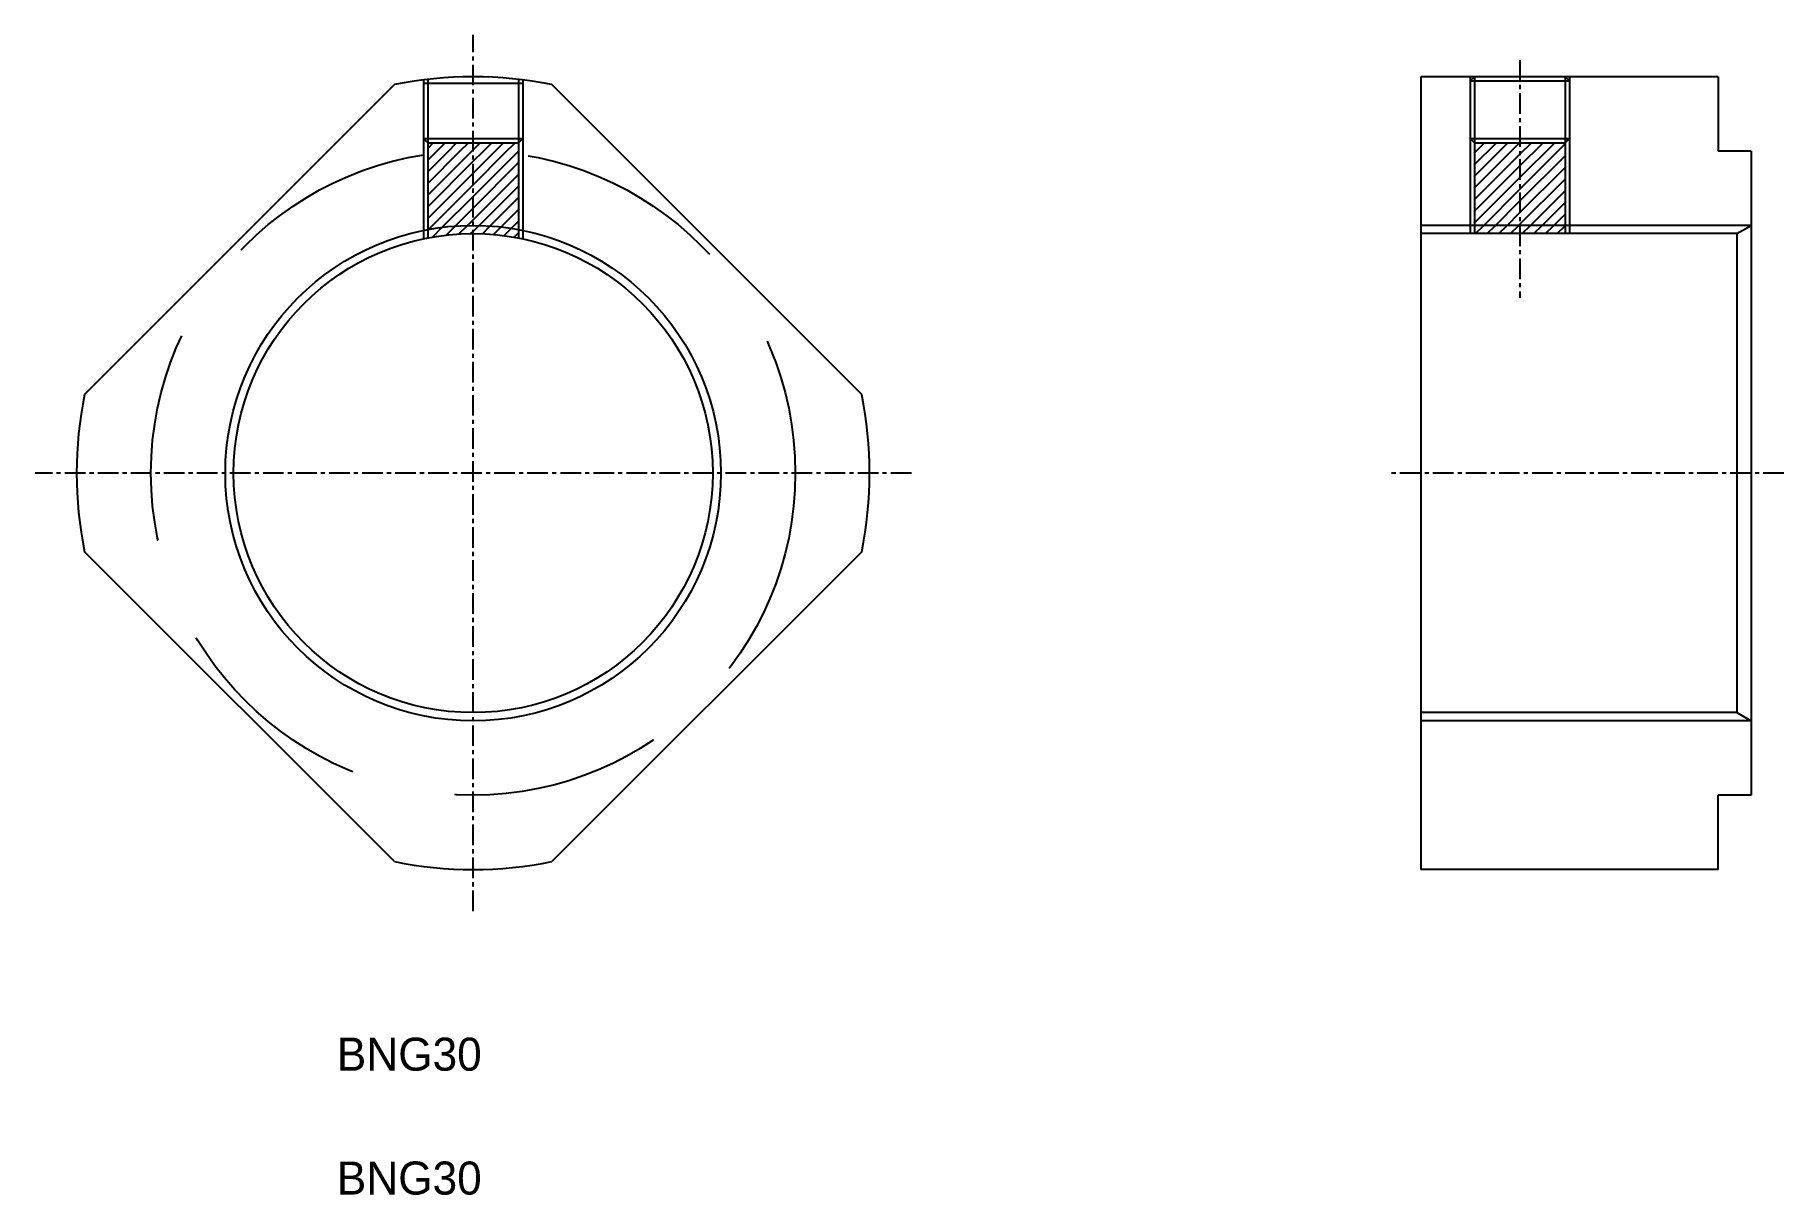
# Model space of a CAD drawing. Extents: x 104 to 210, y 82 to 153.
import ezdxf

# ---------------------------------------------------------------- set-up
doc = ezdxf.new("R2010")
doc.units = 0
doc.linetypes.add('CENTER', pattern=[2, 1.25, -0.25, 0.25, -0.25])
doc.linetypes.add('DASHED', pattern=[19.05, 12.7, -6.35])
doc.layers.get('0').update_dxf_attribs({"linetype": 'CONTINUOUS'})
doc.layers.add('CENTER', color=1, linetype='CENTER')

# ---------------------------------------------------------------- blocks, each defined once
blk = doc.blocks.new('*X27')
at = {"color": 0}
for p, q in [((37.23, 68.34), (37.57, 68.68)), ((37.23, 65.51), (39.9, 68.18)), ((37.23, 66.22), (39.17, 68.17)), ((37.23, 66.93), (38.42, 68.12)), ((37.23, 67.63), (37.64, 68.04)), ((37.64, 68.04), (38.28, 68.68)), ((38.42, 68.12), (38.98, 68.68)), ((39.17, 68.17), (39.69, 68.68)), ((39.9, 68.18), (39.98, 68.26)), ((39.98, 68.26), (40.4, 68.68)), ((39.98, 67.56), (40.6, 68.17)), ((39.98, 66.85), (41.27, 68.14)), ((39.98, 66.14), (41.92, 68.09)), ((39.98, 65.43), (42.56, 68.01)), ((40.6, 68.17), (41.11, 68.68)), ((41.27, 68.14), (41.81, 68.68)), ((41.92, 68.09), (42.52, 68.68)), ((42.56, 68.01), (42.73, 68.18)), ((37.23, 64.81), (39.98, 67.56)), ((37.23, 64.1), (39.98, 66.85)), ((39.98, 64.73), (42.73, 67.48)), ((39.98, 64.02), (42.73, 66.77)), ((37.27, 63.44), (39.98, 66.14)), ((40.34, 63.68), (42.73, 66.06)), ((38.11, 63.57), (39.98, 65.43)), ((38.89, 63.64), (39.98, 64.73)), ((41.02, 63.65), (42.73, 65.36)), ((41.67, 63.59), (42.73, 64.65)), ((37.52, 62.97), (38.11, 63.57)), ((38.34, 63.09), (38.89, 63.64)), ((39.12, 63.16), (39.64, 63.68)), ((39.64, 63.68), (39.98, 64.02)), ((39.98, 63.31), (40.34, 63.68)), ((40.54, 63.17), (41.02, 63.65)), ((41.21, 63.13), (41.67, 63.59)), ((42.29, 63.5), (42.73, 63.94)), ((37.23, 63.39), (37.27, 63.44)), ((39.85, 63.18), (39.98, 63.31)), ((41.85, 63.06), (42.29, 63.5)), ((42.46, 62.97), (42.73, 63.23))]:
    blk.add_line(p, q, dxfattribs=at)
blk = doc.blocks.new('*X26')
at = {"color": 0}
for p, q in [((100.58, 65.93), (103.33, 68.68)), ((100.58, 66.64), (102.62, 68.68)), ((100.58, 67.35), (101.92, 68.68)), ((100.58, 68.06), (101.21, 68.68)), ((100.58, 65.23), (103.33, 67.98)), ((103.33, 66.56), (105.45, 68.68)), ((103.33, 67.27), (104.75, 68.68)), ((103.33, 67.98), (104.04, 68.68)), ((103.33, 65.86), (106.08, 68.61)), ((103.33, 65.15), (106.08, 67.9)), ((100.58, 64.52), (103.33, 67.27)), ((103.33, 64.44), (106.08, 67.19)), ((100.58, 63.81), (103.33, 66.56)), ((101.16, 63.68), (103.33, 65.86)), ((103.33, 63.73), (106.08, 66.48)), ((103.99, 63.68), (106.08, 65.78)), ((101.87, 63.68), (103.33, 65.15)), ((104.69, 63.68), (106.08, 65.07)), ((100.66, 63.18), (101.16, 63.68)), ((101.37, 63.18), (101.87, 63.68)), ((102.07, 63.18), (102.57, 63.68)), ((102.57, 63.68), (103.33, 64.44)), ((102.78, 63.18), (103.28, 63.68)), ((103.28, 63.68), (103.33, 63.73)), ((103.49, 63.18), (103.99, 63.68)), ((104.19, 63.18), (104.69, 63.68)), ((104.9, 63.18), (105.4, 63.68)), ((105.4, 63.68), (106.08, 64.36)), ((105.61, 63.18), (106.08, 63.66))]:
    blk.add_line(p, q, dxfattribs=at)

msp = doc.modelspace()

# ---------------------------------------------------------------- linework, layer by layer
for p, q in [((125.96, 149.57), (107.2, 130.81)), ((154.24, 130.81), (135.48, 149.57)), ((188.08, 150.04), (188.08, 102.04)), ((206.08, 150.04), (188.08, 150.04)), ((191.08, 150.04), (191.08, 140.54)), ((191.08, 149.79), (191.33, 150.04)), ((197.08, 149.79), (196.83, 150.04)), ((197.08, 150.04), (197.08, 140.54)), ((206.08, 150.04), (206.08, 145.54)), ((191.33, 146.04), (191.08, 146.29)), ((196.83, 146.04), (197.08, 146.29)), ((191.33, 146.04), (196.83, 146.04)), ((208.08, 145.54), (206.08, 145.54)), ((208.08, 145.54), (208.08, 106.54)), ((207.21, 140.54), (208.08, 141.04)), ((207.21, 140.54), (188.08, 140.54)), ((207.21, 140.54), (207.21, 111.54)), ((188.08, 138.04), (188.08, 138.04)), ((188.08, 126.04), (188.08, 126.04)), ((125.96, 102.52), (107.2, 121.28)), ((154.24, 121.28), (135.48, 102.52)), ((207.21, 111.54), (188.08, 111.54)), ((207.21, 111.54), (208.08, 111.04)), ((206.08, 102.04), (206.08, 106.54)), ((208.08, 106.54), (206.08, 106.54)), ((206.08, 102.04), (188.08, 102.04))]:
    msp.add_line(p, q)
at = {"color": 3, "linetype": 'DASHED'}
for p, q in [((127.72, 149.86), (127.72, 140.23)), ((127.72, 149.65), (133.72, 149.65)), ((127.97, 149.89), (127.97, 140.28)), ((133.47, 149.89), (133.47, 140.28)), ((133.72, 149.86), (133.72, 140.23))]:
    msp.add_line(p, q, dxfattribs=at)
at = {"color": 3}
for p, q in [((191.08, 149.79), (197.08, 149.79)), ((191.33, 150.04), (191.33, 140.54)), ((196.83, 150.04), (196.83, 140.54)), ((127.97, 146.04), (127.72, 146.29)), ((127.72, 146.29), (133.72, 146.29)), ((133.47, 146.04), (133.72, 146.29)), ((191.08, 146.29), (197.08, 146.29)), ((127.97, 146.04), (133.47, 146.04)), ((208.08, 141.04), (188.08, 141.04)), ((208.08, 111.04), (188.08, 111.04))]:
    msp.add_line(p, q, dxfattribs=at)
at = {"color": 3, "linetype": 'DASHED'}
msp.add_circle((130.72, 126.04), 19.5, dxfattribs=at)
at = {"color": 3}
msp.add_circle((130.72, 126.04), 15, dxfattribs=at)
msp.add_circle((130.72, 126.04), 14.5)
for start, end in [(78.5573, 101.4427), (168.5573, 191.4427), (348.5573, 11.4427), (258.5573, 281.4427)]:
    msp.add_arc((130.72, 126.04), 24, start, end)
at = {"layer": 'CENTER', "color": 1, "linetype": 'CENTER'}
for p, q in [((130.72, 99.52), (130.72, 152.57)), ((194.08, 151.04), (194.08, 136.66)), ((157.25, 126.04), (104.2, 126.04)), ((210.07, 126.04), (186.08, 126.04))]:
    msp.add_line(p, q, dxfattribs=at)

# ---------------------------------------------------------------- block references
at = {"color": 3, "linetype": 'CONTINUOUS'}
for name in ['*X27', '*X26']:
    msp.add_blockref(name, (90.74, 77.36), dxfattribs=at)

# ---------------------------------------------------------------- texts
for p in [(122.47, 89.86), (122.47, 82.36)]:
    msp.add_text('BNG30', height=2).set_placement(p)

doc.saveas('drawing.dxf')
